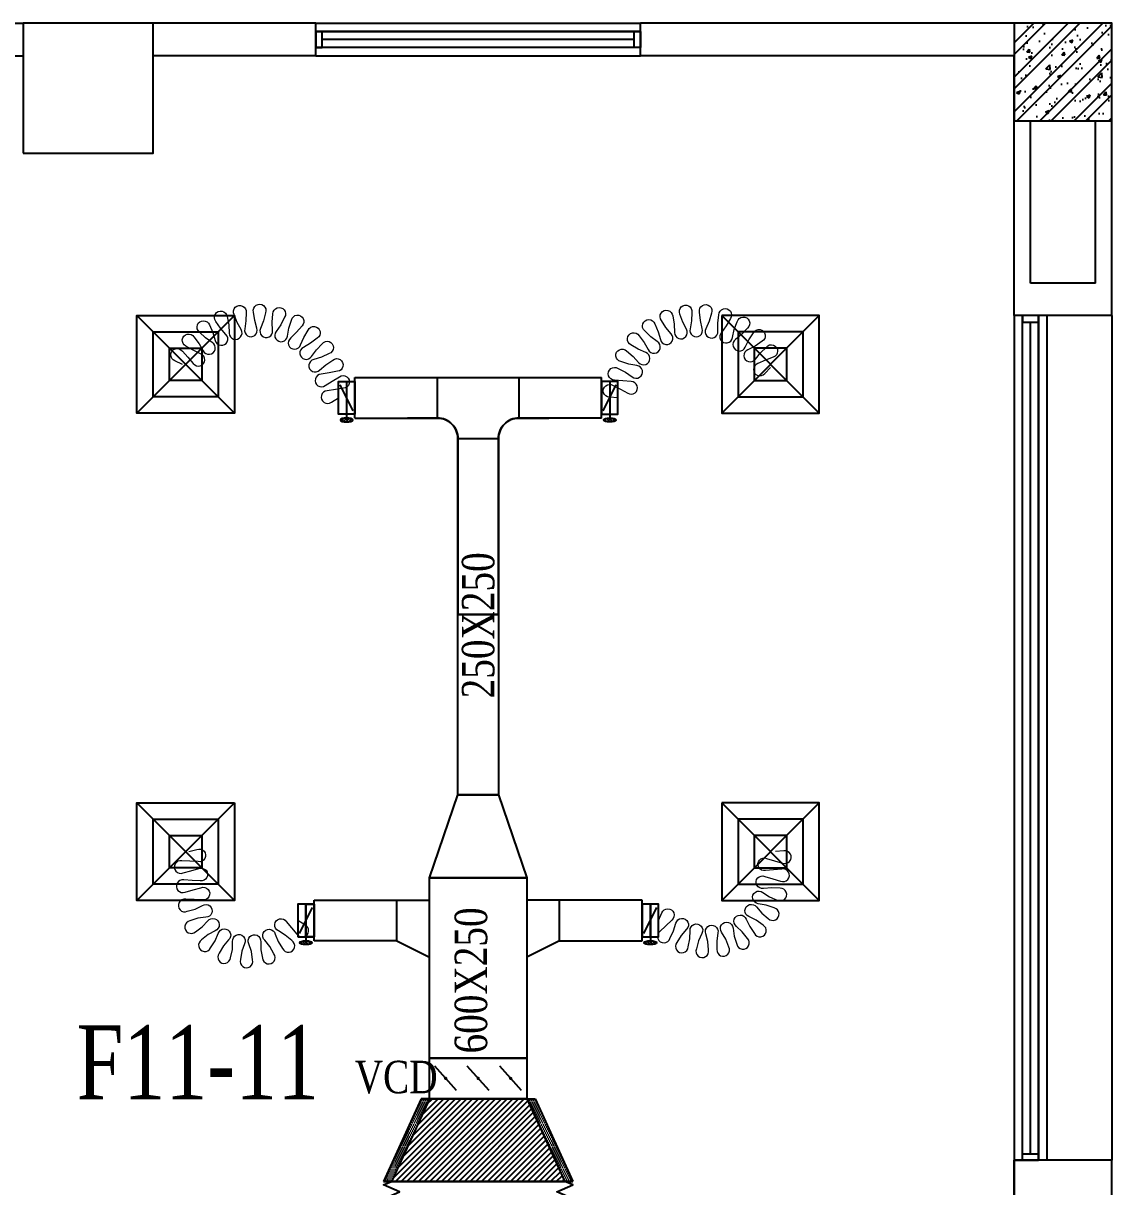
# Model space of a CAD drawing. Header units: metres. Extents: x 352651 to 1421851, y -87441 to -24441.
# Drawn here: x 1301283 to 1307983, y -63699 to -56536 of the extents above; entities that cross this region are included whole.
import ezdxf

# ---------------------------------------------------------------- set-up
doc = ezdxf.new("R2010")
doc.units = ezdxf.units.M
doc.header["$LTSCALE"] = 300
doc.header["$MEASUREMENT"] = 0
for name, color, linetype in [('bat noi mem', 4, 'CONTINUOUS'), ('CUA', 8, 'CONTINUOUS'), ('CUAGIO', 2, 'CONTINUOUS'), ('KT', 1, 'CONTINUOUS'), ('NOITHAT', 145, 'CONTINUOUS'), ('THAY', 9, 'CONTINUOUS'), ('TUONG', 7, 'CONTINUOUS'), ('vach', 6, 'CONTINUOUS')]:
    doc.layers.add(name, color=color, linetype=linetype)
doc.layers.add('noi mem', color=5, linetype='BATTING', lineweight=0)
doc.styles.add('PHU', font='vntimeh.shx', dxfattribs={"width": 0.8})
doc.styles.add('ROMANS', font='romans.shx', dxfattribs={"width": 0.75, "bigfont": 'romancvn.shx'})
doc.linetypes.add('BATTING', pattern='A,0.0001,-0.1,[134,ltypeshp.shx,S=0.1,R=0,X=-0.1,Y=0],-0.2,[134,ltypeshp.shx,S=0.1,R=180,X=0.1,Y=0],-0.1', length=0.4001)
pattern_1 = [(0, (842896.703, -348942.218), (6.25, 12.5), [0, -12.5])]

# ---------------------------------------------------------------- blocks, each defined once
blk = doc.blocks.new('SAD')
at = {"layer": 'CUAGIO', "color": 8}
for p, q in [((-300, -300), (300, 300)), ((300, -300), (-300, 300))]:
    blk.add_line(p, q, dxfattribs=at)
at = {"layer": 'CUAGIO'}
blk.add_lwpolyline([(300, -300), (300, 300), (-300, 300), (-300, -300)], close=True, dxfattribs=at)
at = {"layer": 'CUAGIO', "color": 8}
for points in [[(200, -200), (200, 200), (-200, 200), (-200, -200)], [(100, -100), (100, 100), (-100, 100), (-100, -100)]]:
    blk.add_lwpolyline(points, close=True, dxfattribs=at)
blk = doc.blocks.new('cot1')
at = {"layer": 'vach'}
blk.add_lwpolyline([(-400, -400), (400, -400), (400, 400), (-400, 400)], close=True, dxfattribs=at)
blk = doc.blocks.new('1-van gio D200')
at = {"layer": 'CUAGIO'}
h = blk.add_hatch(dxfattribs=at)
h.set_pattern_fill('ANSI31', color=256, scale=100, style=0)
edge = h.paths.add_edge_path()
edge.add_ellipse((486127, -58494), major_axis=(-38.1, 0), ratio=0.310482, start_angle=0, end_angle=360, ccw=False)
for p, q in [((486167, -58437.3), (486087.1, -58277.5)), ((486127, -58257.4), (486127, -58494))]:
    blk.add_line(p, q, dxfattribs=at)
at = {"layer": 'CUAGIO', "const_width": 3}
for points in [[(486127, -58457.4), (486177, -58457.4), (486177, -58257.4), (486077, -58257.4), (486077, -58457.4), (486127, -58457.4)], [(486167, -58437.3), (486087.1, -58277.5)], [(486127, -58257.4), (486127, -58494)]]:
    blk.add_lwpolyline(points, dxfattribs=at)
at = {"layer": 'CUAGIO'}
blk.add_lwpolyline([(486177, -58457.4), (486077, -58457.4), (486077, -58257.4), (486177, -58257.4)], close=True, dxfattribs=at)
at = {"layer": 'CUAGIO', "const_width": 5.35}
blk.add_lwpolyline([(486130.7, -58357.4, -1), (486123.3, -58357.4, -1)], format="xyb", close=True, dxfattribs=at)
at = {"layer": 'CUAGIO', "extrusion": (0, 0, -1)}
blk.add_ellipse((486127, -58494), major_axis=(-38.1, 0), ratio=0.310482, start_param=-1.570796, end_param=4.712389, dxfattribs=at)

msp = doc.modelspace()

# ---------------------------------------------------------------- hatches: boundary and pattern name
at = {"layer": 'CUAGIO'}
h = msp.add_hatch(dxfattribs=at)
h.set_pattern_fill('DOTS', color=256, scale=200, style=0)
h.set_pattern_definition(pattern_1)
h.paths.add_polyline_path([(1303549.7, -63667.1), (1303499.7, -63667.1), (1303733.2, -63157.1), (1303783.2, -63157.1)])
h = msp.add_hatch(dxfattribs=at)
h.set_pattern_fill('ANSI31', color=256, scale=200, style=0)
h.set_pattern_definition([(45, (445500.002, -63561.424), (-17.6776695, 17.6776695), [])])
h.paths.add_polyline_path([(1304383.2, -63157.1), (1303783.2, -63157.1), (1303549.7, -63667.1), (1304616.7, -63667.1)])
h = msp.add_hatch(dxfattribs=at)
h.set_pattern_fill('DOTS', color=256, scale=200, style=0)
h.set_pattern_definition(pattern_1)
h.paths.add_polyline_path([(1304383.2, -63157.1), (1304433.2, -63157.1), (1304666.7, -63667.1), (1304616.7, -63667.1)])
at = {"layer": 'NOITHAT', "linetype": 'Continuous'}
h = msp.add_hatch(dxfattribs=at)
h.set_pattern_fill('ANSI32,_O', color=256, scale=400)
h.set_pattern_definition([(45, (937785.78, -369827.19), (-106.066017, 106.066017), []), (45, (937856.5, -369827.19), (-106.066017, 106.066017), [])])
h.paths.add_polyline_path([(1307683.2, -56936.2), (1307683.2, -56536.2), (1307383.2, -56536.2), (1307383.2, -56936.2)])
h.paths.add_polyline_path([(1307983.2, -56936.2), (1307983.2, -56536.2), (1307683.2, -56536.2), (1307683.2, -56936.2)])
h.paths.add_polyline_path([(1307683.2, -56936.2), (1307683.2, -57136.2), (1307983.2, -57136.2), (1307983.2, -56936.2)])
h.paths.add_polyline_path([(1307683.2, -57136.2), (1307683.2, -56936.2), (1307383.2, -56936.2), (1307383.2, -57136.2)])
h = msp.add_hatch(dxfattribs=at)
h.set_pattern_fill('AR-CONC,_O', color=256, scale=30)
h.set_pattern_definition([(50, (937785.78, -369827.19), (215.178055, -18.82564), [22.5, -247.5]), (355, (937785.78, -369827.19), (-41.6254, 225.65764), [18, -198]), (100.4514, (937803.71, -369828.75), (173.552815, 206.83186), [19.12206, -210.34263]), (46.1842, (937785.78, -369767.19), (320.17231, -49.6557), [33.75, -371.25]), (96.6356, (937812.46, -369771.32), (280.39881, 292.23536), [28.68309, -315.5139]), (351.1842, (937785.78, -369767.2), (280.39858, 292.23558), [27, -297]), (21, (937815.78, -369782.19), (179.072116, -120.78567), [22.5, -247.5]), (326, (937815.78, -369782.19), (72.9946, 217.54501), [18, -198]), (71.4514, (937830.7, -369792.25), (252.06679, 96.75915), [19.12206, -210.34263]), (37.5, (937785.78, -369827.19), (3.647957, 99.868156), [0, -195.6, 0, -201, 0, -198.75]), (7.5, (937785.78, -369827.19), (78.920861, 118.323514), [0, -114.6, 0, -191.1, 0, -75.75]), (327.5, (937718.88, -369827.19), (160.146731, -6.766462), [0, -75, 0, -234, 0, -310.5]), (317.5, (937688.88, -369827.19), (174.95585, 30.031495), [0, -97.5, 0, -155.4, 0, -220.5])])
h.paths.add_polyline_path([(1307683.2, -56936.2), (1307683.2, -56536.2), (1307383.2, -56536.2), (1307383.2, -56936.2)])
h.paths.add_polyline_path([(1307983.2, -56936.2), (1307983.2, -56536.2), (1307683.2, -56536.2), (1307683.2, -56936.2)])
h.paths.add_polyline_path([(1307683.2, -56936.2), (1307683.2, -57136.2), (1307983.2, -57136.2), (1307983.2, -56936.2)])
h.paths.add_polyline_path([(1307683.2, -57136.2), (1307683.2, -56936.2), (1307383.2, -56936.2), (1307383.2, -57136.2)])

# ---------------------------------------------------------------- linework, layer by layer
at = {"layer": 'bat noi mem'}
for p, q in [((1303549.7, -63667.1), (1304616.7, -63667.1)), ((1304616.7, -63667.1), (1303549.7, -63667.1))]:
    msp.add_line(p, q, dxfattribs=at)
for points in [[(1303549.7, -63967.1), (1303499.7, -63945.7), (1303599.7, -63902.8), (1303499.7, -63859.9), (1303599.7, -63817.1), (1303499.7, -63774.2), (1303599.7, -63731.4), (1303499.7, -63688.5), (1303549.7, -63667.1)], [(1304616.7, -63967.1), (1304666.7, -63945.7), (1304566.7, -63902.8), (1304666.7, -63859.9), (1304566.7, -63817.1), (1304666.7, -63774.2), (1304566.7, -63731.4), (1304666.7, -63688.5), (1304616.7, -63667.1)]]:
    msp.add_lwpolyline(points, dxfattribs=at)
at = {"layer": 'CUA', "linetype": 'Continuous'}
for p, q in [((1303083.2, -56586.2), (1305083.2, -56586.2)), ((1305083.2, -56586.2), (1303083.2, -56586.2)), ((1305043.2, -56636.2), (1303123.2, -56636.2)), ((1305083.2, -56686.2), (1303083.2, -56686.2)), ((1307433.2, -63536.2), (1307433.2, -58336.2)), ((1307483.2, -63496.2), (1307483.2, -58376.2)), ((1307533.2, -58336.2), (1307533.2, -63536.2)), ((1307533.2, -63536.2), (1307533.2, -58336.2))]:
    msp.add_line(p, q, dxfattribs=at)
for points in [[(1303083.2, -56686.2), (1303123.2, -56686.2), (1303123.2, -56586.2), (1303083.2, -56586.2)], [(1305083.2, -56686.2), (1305043.2, -56686.2), (1305043.2, -56586.2), (1305083.2, -56586.2)], [(1307433.2, -58336.2), (1307433.2, -58376.2), (1307533.2, -58376.2), (1307533.2, -58336.2)], [(1307433.2, -63536.2), (1307433.2, -63496.2), (1307533.2, -63496.2), (1307533.2, -63536.2)]]:
    msp.add_lwpolyline(points, close=True, dxfattribs=at)
at = {"layer": 'CUAGIO'}
for p, q in [((1303323.2, -58967.1), (1303323.2, -58717.1)), ((1303833.2, -58967.1), (1303833.2, -58717.1)), ((1304333.2, -58717.1), (1304333.2, -58967.1)), ((1304843.2, -58967.1), (1304843.2, -58717.1)), ((1303958.2, -59092.1), (1304208.2, -59092.1)), ((1303073.2, -62185.2), (1303073.2, -61935.2)), ((1303073.2, -61935.2), (1303783.2, -61935.2)), ((1303583.2, -62185.2), (1303583.2, -61935.2)), ((1305093.2, -61935.2), (1304383.2, -61935.2)), ((1304583.2, -62185.2), (1304583.2, -61935.2)), ((1305093.2, -62185.2), (1305093.2, -61935.2)), ((1303583.2, -62185.2), (1303073.2, -62185.2)), ((1303583.2, -62185.2), (1303783.2, -62285.2)), ((1304583.2, -62185.2), (1304383.2, -62285.2)), ((1304583.2, -62185.2), (1305093.2, -62185.2)), ((1304383.2, -62907.1), (1303783.2, -62907.1)), ((1304383.2, -62907.1), (1303783.2, -62907.1)), ((1303950.1, -63106.4), (1303816.2, -62957.8)), ((1304150.1, -63106.4), (1304016.2, -62957.8)), ((1304350.1, -63106.4), (1304216.2, -62957.8)), ((1303733.2, -63157.1), (1303499.7, -63667.1)), ((1303783.2, -63157.1), (1303549.7, -63667.1)), ((1303783.2, -63157.1), (1303733.2, -63157.1)), ((1303733.2, -63157.1), (1304433.2, -63157.1)), ((1303783.2, -63157.1), (1303733.2, -63157.1)), ((1304383.2, -63157.1), (1304616.7, -63667.1)), ((1304383.2, -63157.1), (1304433.2, -63157.1)), ((1304383.2, -63157.1), (1304433.2, -63157.1)), ((1304433.2, -63157.1), (1304666.7, -63667.1)), ((1304666.7, -63667.1), (1303499.7, -63667.1)), ((1303499.7, -63667.1), (1304666.7, -63667.1)), ((1303549.7, -63667.1), (1304616.7, -63667.1)), ((1304616.7, -63667.1), (1303549.7, -63667.1))]:
    msp.add_line(p, q, dxfattribs=at)
at = {"layer": 'CUAGIO', "ltscale": 1.5}
msp.add_line((1303323.2, -58717.1), (1304843.2, -58717.1), dxfattribs=at)
at = {"layer": 'CUAGIO'}
for points in [[(1303323.2, -58967.1), (1303833.2, -58967.1, -0.414214), (1303958.2, -59092.1), (1303958.2, -60177.1), (1304208.2, -60177.1), (1304208.2, -59092.1, -0.414214), (1304333.2, -58967.1), (1304518.2, -58967.1)], [(1304843.2, -58967.1), (1304333.2, -58967.1, 0.414214), (1304208.2, -59092.1), (1304208.2, -60177.1), (1303958.2, -60177.1), (1303958.2, -59092.1, 0.414214), (1303833.2, -58967.1), (1303648.2, -58967.1)]]:
    msp.add_lwpolyline(points, format="xyb", dxfattribs=at)
for points in [[(1303958.2, -61287.1), (1303958.2, -60177.1), (1304208.2, -60177.1), (1304208.2, -61287.1)], [(1304383.2, -61797.1), (1303783.2, -61797.1), (1303958.2, -61287.1), (1304208.2, -61287.1)], [(1303073.2, -62160.2), (1303023.2, -62160.2), (1303023.2, -61960.2), (1303073.2, -61960.2)], [(1305093.2, -62160.2), (1305143.2, -62160.2), (1305143.2, -61960.2), (1305093.2, -61960.2)], [(1303783.2, -62907.1), (1304383.2, -62907.1), (1304383.2, -63157.1), (1303783.2, -63157.1)]]:
    msp.add_lwpolyline(points, close=True, dxfattribs=at)
at = {"layer": 'CUAGIO', "color": 2}
msp.add_lwpolyline([(1303783.2, -61797.1), (1304383.2, -61797.1), (1304383.2, -62907.1), (1303783.2, -62907.1)], close=True, dxfattribs=at)
at = {"layer": 'CUAGIO', "const_width": 10}
for points in [[(1303878.2, -63032.1, 1), (1303888.2, -63032.1, 1)], [(1304078.2, -63032.1, 1), (1304088.2, -63032.1, 1)], [(1304278.2, -63032.1, 1), (1304288.2, -63032.1, 1)]]:
    msp.add_lwpolyline(points, format="xyb", close=True, dxfattribs=at)
at = {"layer": 'noi mem', "linetype": 'ByBlock', "ltscale": 1.5}
for points in [[(1302263.2, -58636.2), (1302217.1, -58614.1, -1.333333), (1302262.6, -58554.4), (1302296.1, -58592.9), (1302329.6, -58631.4, 1.333333), (1302375.1, -58571.7), (1302329.1, -58549.6), (1302284.3, -58523.7, -1.333333), (1302334, -58467.5), (1302365.2, -58508.9), (1302390.5, -58552.3, 1.333333), (1302446.2, -58502.1), (1302405.6, -58472.4), (1302367.7, -58437.2, -1.333333), (1302428.7, -58393.5), (1302449.9, -58440.8), (1302464.9, -58488.8, 1.333333), (1302530.4, -58452.2), (1302497.4, -58414.2), (1302468.3, -58371.4, -1.333333), (1302537.4, -58342.4), (1302547.6, -58393.2), (1302551.5, -58443.4, 1.333333), (1302623.5, -58422.3), (1302599.8, -58378), (1302580.9, -58329.7, -1.333333), (1302654.8, -58316.9), (1302653.4, -58368.6), (1302646, -58418.4, 1.333333), (1302720.9, -58413.9), (1302707.7, -58365.4), (1302700.1, -58314.2, -1.333333), (1302775, -58318.1), (1302762, -58368.3), (1302743.8, -58415.1, 1.333333), (1302817.8, -58427.4), (1302815.7, -58377.2), (1302819.7, -58325.5, -1.333333), (1302891.8, -58346.1), (1302868, -58392.1), (1302839.8, -58433.7, 1.333333), (1302909.2, -58462.2), (1302918.3, -58412.7), (1302933.7, -58363.3, -1.333333), (1302999.5, -58399.4), (1302966, -58438.9), (1302929.3, -58473.2, 1.333333), (1302990.5, -58516.4), (1303010.5, -58470.3), (1303036.5, -58425.5, -1.333333), (1303092.6, -58475.3), (1303051.2, -58506.4), (1303007.7, -58531.6, 1.333333), (1303057.8, -58587.4), (1303087.5, -58546.9), (1303122.9, -58509, -1.333333), (1303166.4, -58570.1), (1303119.1, -58591.2), (1303071.1, -58606.1, 1.333333), (1303107.5, -58671.6), (1303145.6, -58638.7), (1303188.4, -58609.6, -1.333333), (1303217.3, -58678.8), (1303166.6, -58688.9), (1303116.1, -58696.6, 1.333333), (1303142.1, -58766.9), (1303185.4, -58740), (1303228.8, -58713, -1.333333), (1303254.8, -58783.3), (1303204.3, -58791), (1303153.8, -58798.7, 1.333333), (1303179.8, -58869.1), (1303223.2, -58842.1)], [(1304943.2, -58842.1), (1304892.3, -58837.8, -1.333333), (1304913.5, -58765.8), (1304958.6, -58789.7), (1305003.7, -58813.6, 1.333333), (1305024.8, -58741.7), (1304974, -58737.4), (1304923, -58732.6, -1.333333), (1304944.7, -58660.8), (1304989.8, -58685.1), (1305031.5, -58713.2, 1.333333), (1305059.9, -58643.7), (1305010.4, -58634.6), (1304961, -58619.1, -1.333333), (1304997.2, -58553.4), (1305036.7, -58586.8), (1305070.9, -58623.7, 1.333333), (1305114.4, -58562.6), (1305068.4, -58542.4), (1305023.8, -58515.9, -1.333333), (1305074.1, -58460.3), (1305104.9, -58501.9), (1305129.7, -58545.6, 1.333333), (1305186.1, -58496.1), (1305145.9, -58465.9), (1305108.6, -58429.9, -1.333333), (1305170.3, -58387.3), (1305190.8, -58434.9), (1305204.9, -58483.1, 1.333333), (1305271.1, -58447.9), (1305238.9, -58409.2), (1305210.9, -58365.7, -1.333333), (1305280.7, -58338.3), (1305289.7, -58389.3), (1305292.4, -58439.5, 1.333333), (1305364.9, -58420.4), (1305342.5, -58375.4), (1305325.1, -58326.6, -1.333333), (1305399.4, -58315.9), (1305396.5, -58367.6), (1305387.6, -58417.1, 1.333333), (1305462.5, -58415.1), (1305451, -58366.2), (1305445.3, -58314.7, -1.333333), (1305520, -58321.4), (1305505.3, -58371), (1305485.3, -58417.1, 1.333333), (1305558.8, -58432.4), (1305558.7, -58382.1), (1305565, -58330.7, -1.333333), (1305636.2, -58354.3), (1305610.5, -58399.3), (1305580.5, -58439.6, 1.333333), (1305648.5, -58471.3), (1305660, -58422.3), (1305677.9, -58373.7, -1.333333), (1305741.8, -58413), (1305706.4, -58450.9), (1305667.9, -58483.2, 1.333333), (1305726.9, -58529.7), (1305749.3, -58484.7), (1305777.9, -58441.5, -1.333333), (1305831, -58494.4), (1305787.9, -58523.2), (1305743.1, -58545.8, 1.333333), (1305789.8, -58604.5), (1305821.9, -58565.8), (1305857.6, -58529.3, -1.333333), (1305899.7, -58591.3), (1305852.6, -58611), (1305805.4, -58630.6, 1.333333), (1305847.5, -58692.7), (1305883.2, -58656.2)], [(1302303.2, -61636.2), (1302352.1, -61623.1, -1.333333), (1302359.9, -61697.7), (1302309.4, -61695.1), (1302258.8, -61692.5, 1.333333), (1302266.7, -61767.1), (1302315.6, -61754), (1302364.5, -61740.9, -1.333333), (1302372.4, -61815.5), (1302321.8, -61812.9), (1302271.3, -61810.3, 1.333333), (1302279.2, -61884.9), (1302328.1, -61871.8), (1302377, -61858.7, -1.333333), (1302384.8, -61933.3), (1302334.3, -61930.7), (1302283.1, -61929.3, 1.333333), (1302292.6, -62003.7), (1302341.8, -61989.4), (1302386.3, -61968.1, -1.333333), (1302407.4, -62040.1), (1302358.5, -62046.2), (1302309.1, -62062.3, 1.333333), (1302342.9, -62129.2), (1302385.2, -62099), (1302419.1, -62063.2, -1.333333), (1302464.5, -62122.9), (1302421, -62146), (1302380.6, -62178.7, 1.333333), (1302436.1, -62229.1), (1302464.7, -62185.8), (1302483.7, -62140.3, -1.333333), (1302547.4, -62179.9), (1302515, -62217), (1302488.9, -62261.9, 1.333333), (1302558.7, -62289.3), (1302570.1, -62238.6), (1302571.5, -62189.3, -1.333333), (1302645.2, -62203.6), (1302628.1, -62249.8), (1302619.7, -62301.1, 1.333333), (1302694.7, -62301.8), (1302687.3, -62250.4), (1302671.1, -62203.8, -1.333333), (1302744.9, -62190.9), (1302745.5, -62240.2), (1302756, -62291.1, 1.333333), (1302826.3, -62265), (1302801, -62219.6), (1302769.2, -62181.9, -1.333333), (1302833.6, -62143.4), (1302851.8, -62189.3), (1302879.7, -62233.1, 1.333333), (1302936.1, -62183.6), (1302896.2, -62150.3), (1302853.4, -62123.8, -1.333333), (1302902.4, -62067), (1302934.9, -62105.4), (1302968, -62143.7, 1.333333), (1303016.4, -62086.5), (1302973.2, -62060.2)], [(1305193.2, -62060.2), (1305214.2, -62013.9, -1.333333), (1305275.5, -62057.1), (1305239, -62092.5), (1305202.5, -62128.1, 1.333333), (1305263.9, -62171.1), (1305284.9, -62124.6), (1305300.6, -62077.2, -1.333333), (1305366, -62114), (1305333.7, -62152), (1305306.4, -62196.1, 1.333333), (1305376.3, -62223.2), (1305385.9, -62172.2), (1305387.7, -62122.4, -1.333333), (1305460.7, -62139.3), (1305440.4, -62184.9), (1305426.6, -62234.9, 1.333333), (1305501.4, -62241.2), (1305496.2, -62189.6), (1305483.9, -62141.2, -1.333333), (1305558.8, -62136.9), (1305552.1, -62186.4), (1305552.9, -62238.3, 1.333333), (1305626.4, -62223.4), (1305607, -62175.3), (1305581.6, -62132.3, -1.333333), (1305652.2, -62107.1), (1305659.7, -62156.5), (1305675.1, -62206.1, 1.333333), (1305741.4, -62171.1), (1305709.3, -62130.4), (1305672.8, -62096.3, -1.333333), (1305733.6, -62052.3), (1305754.6, -62097.6), (1305783.3, -62140.8, 1.333333), (1305837.1, -62088.7), (1305794.8, -62058.6), (1305750.3, -62036.1, -1.333333), (1305796.2, -61976.9), (1305829.1, -62014.4), (1305868.8, -62047.9, 1.333333), (1305905.8, -61982.7), (1305856.8, -61965.7), (1305807.7, -61956.6, -1.333333), (1305835.2, -61886.8), (1305877.3, -61913.6), (1305924.7, -61934.6, 1.333333), (1305942, -61861.6), (1305890.2, -61859.1), (1305839.8, -61863, -1.333333), (1305848.2, -61788.5), (1305896.5, -61803.5), (1305945.3, -61817.9, 1.333333), (1305952.7, -61743.2), (1305902, -61747.7), (1305851.3, -61752.2, -1.333333), (1305858.8, -61677.6), (1305907.6, -61692), (1305956.4, -61706.4, 1.333333), (1305963.9, -61631.7), (1305913.2, -61636.2)]]:
    msp.add_lwpolyline(points, format="xyb", dxfattribs=at)
at = {"layer": 'THAY', "linetype": 'Continuous'}
for p, q in [((1303083.2, -56536.2), (1305083.2, -56536.2)), ((1303083.2, -56736.2), (1305083.2, -56736.2)), ((1307583.2, -58336.2), (1307583.2, -63536.2)), ((1307983.2, -58336.2), (1307983.2, -63536.2))]:
    msp.add_line(p, q, dxfattribs=at)
msp.add_lwpolyline([(1307383.2, -58336.2), (1307383.2, -63536.2), (1307533.2, -63536.2), (1307533.2, -58336.2)], close=True, dxfattribs=at)
at = {"layer": 'TUONG'}
for p, q in [((1300283.2, -56536.2), (1301283.2, -56536.2)), ((1303083.2, -56536.2), (1302083.2, -56536.2)), ((1303083.2, -56736.2), (1303083.2, -56536.2)), ((1307383.2, -56536.2), (1305083.2, -56536.2)), ((1305083.2, -56736.2), (1305083.2, -56536.2)), ((1307983.2, -57336.2), (1307983.2, -56536.2)), ((1300283.2, -56736.2), (1301283.2, -56736.2)), ((1303083.2, -56736.2), (1302083.2, -56736.2)), ((1307383.2, -56736.2), (1305083.2, -56736.2)), ((1307383.2, -58336.2), (1307383.2, -56736.2)), ((1307483.2, -58136.2), (1307483.2, -57136.2)), ((1307883.2, -58136.2), (1307883.2, -57136.2)), ((1307983.2, -58336.2), (1307983.2, -57236.2)), ((1307883.2, -58136.2), (1307483.2, -58136.2)), ((1307983.2, -58336.2), (1307383.2, -58336.2)), ((1307383.2, -63519), (1307383.2, -67036.2)), ((1307383.2, -64636.2), (1307383.2, -63536.2)), ((1307983.2, -63536.2), (1307383.2, -63536.2)), ((1307983.2, -64036.2), (1307983.2, -63536.2))]:
    msp.add_line(p, q, dxfattribs=at)
at = {"layer": 'vach'}
msp.add_lwpolyline([(1307383.2, -57136.2), (1307983.2, -57136.2), (1307983.2, -56536.2), (1307383.2, -56536.2)], close=True, dxfattribs=at)

# ---------------------------------------------------------------- block references
at = {"layer": 'CUAGIO', "xscale": -1, "rotation": 180}
for p in [(1302283.2, -58636.2), (1302283.2, -61636.2)]:
    msp.add_blockref('SAD', p, dxfattribs=at)
at = {"layer": 'CUAGIO', "rotation": 180}
for p in [(1305883.2, -58636.2), (1305883.2, -61636.2)]:
    msp.add_blockref('SAD', p, dxfattribs=at)
at = {"layer": 'CUAGIO'}
msp.add_blockref('1-van gio D200', (817146.1, -484.7), dxfattribs=at)
at = {"layer": 'CUAGIO', "xscale": -1}
for p in [(1791020.2, -484.7), (1789150.2, -3702.8), (1791270.2, -3702.8)]:
    msp.add_blockref('1-van gio D200', p, dxfattribs=at)
at = {"layer": 'vach'}
msp.add_blockref('cot1', (1301683.2, -56936.2), dxfattribs=at)

# ---------------------------------------------------------------- texts
at = {"layer": 'CUAGIO', "color": 2, "char_height": 200, "attachment_point": 1, "rotation": 90, "style": 'PHU'}
for s, insert, width in [('250x250', (1303982.9, -60692.7), 788.836), ('600x250', (1303938.5, -62878.9), 1155.253)]:
    msp.add_mtext(s, dxfattribs=dict(at, insert=insert, width=width))
at = {"layer": 'CUAGIO', "color": 2, "insert": (1303323.5, -62923.7), "char_height": 200, "width": 439.881, "attachment_point": 1, "style": 'PHU'}
msp.add_mtext('VCD', dxfattribs=at)
at = {"layer": 'KT', "ltscale": 1.5, "insert": (1301611.6, -62705.2), "char_height": 456.096, "width": 2517.297, "attachment_point": 1, "style": 'ROMANS'}
msp.add_mtext('{\\fTimes New Roman|b0|i0|c0|p18;F11-11}', dxfattribs=at)

doc.saveas('drawing.dxf')
